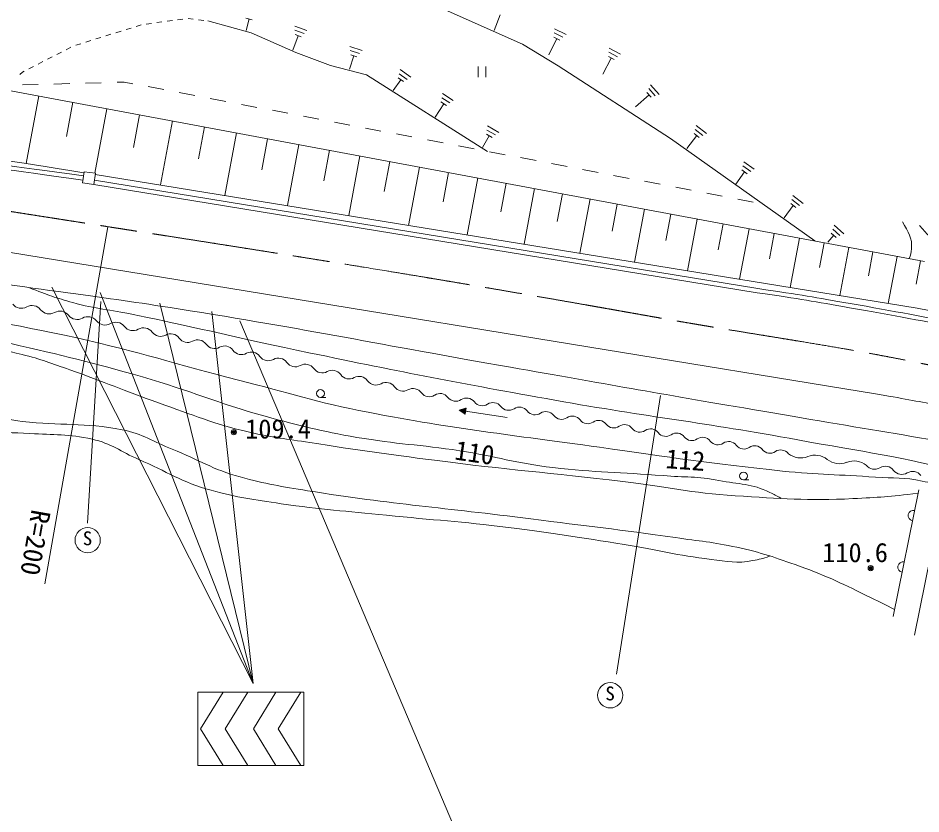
# Model space of a CAD drawing. Units: millimetres, scale not verified. Extents: x 40000 to 680000, y 20000 to 380000.
# Drawn here: x 264557 to 350318, y 263324 to 338882 of the extents above; entities that cross this region are included whole.
import ezdxf
from ezdxf.enums import TextEntityAlignment as Align

# ---------------------------------------------------------------- set-up
doc = ezdxf.new("R2010")
doc.units = ezdxf.units.MM
doc.header["$LTSCALE"] = 1000
doc.header["$PDMODE"] = 32
doc.header["$PDSIZE"] = 500
doc.linetypes.add('CHAIN', pattern=[18.5, 12, -1.5, 3.5, -1.5])
for name, color, linetype, lineweight in [('M-BGD', 7, 'Continuous', 13), ('M-BMK', 2, 'CHAIN', 13), ('M-STR-HTXT', 7, 'Continuous', 13)]:
    doc.layers.add(name, color=color, linetype=linetype, lineweight=lineweight)
doc.styles.add('ＭＳ ゴシック', font='')
doc.styles.get('ＭＳ ゴシック').set_extended_font_data('MS Gothic')

msp = doc.modelspace()

# ---------------------------------------------------------------- linework, layer by layer
at = {"layer": 'M-BGD'}
for p, q in [((303998, 340159), (312479, 336404)), ((279711, 338721), (280206, 338790)), ((280702, 338841), (281198, 338779)), ((286198, 338875), (286796, 338729)), ((286497, 338802), (286225, 337691)), ((310341, 339194), (309791, 337693)), ((274814, 337788), (275291, 337937)), ((275768, 338086), (276246, 338235)), ((276740, 338309), (277235, 338377)), ((277730, 338446), (278225, 338515)), ((278721, 338584), (279216, 338653)), ((281694, 338717), (282190, 338655)), ((282574, 338607), (286694, 337472)), ((290843, 338114), (292000, 337695)), ((271950, 336895), (272427, 337044)), ((272904, 337193), (273382, 337342)), ((273859, 337490), (274336, 337639)), ((286694, 337472), (290953, 335610)), ((291170, 337210), (290669, 335830)), ((290861, 337719), (291732, 337403)), ((290880, 337315), (291459, 337105)), ((315455, 337069), (316008, 336799)), ((315479, 337473), (316311, 337066)), ((315503, 337868), (316609, 337328)), ((270041, 336299), (270518, 336448)), ((270995, 336597), (271473, 336746)), ((296084, 336190), (297257, 335817)), ((312479, 336404), (315871, 334344)), ((315731, 336934), (314975, 335386)), ((268245, 335425), (268690, 335652)), ((269136, 335880), (269581, 336107)), ((290953, 335610), (294224, 334374)), ((296118, 335796), (297001, 335515)), ((296153, 335393), (296739, 335207)), ((320662, 335631), (321484, 335204)), ((320695, 336026), (321787, 335458)), ((266463, 334517), (266908, 334744)), ((267354, 334971), (267799, 335198)), ((296446, 335300), (296045, 334040)), ((320901, 335087), (320106, 333557)), ((320628, 335229), (321174, 334945)), ((264738, 333528), (264982, 333761)), ((264982, 333761), (265127, 333835)), ((265572, 334062), (266018, 334289)), ((294224, 334374), (297640, 333502)), ((300856, 333989), (301856, 333271)), ((308246, 334286), (308246, 333286)), ((308996, 333286), (308996, 334286)), ((315871, 334344), (326516, 327437)), ((273967, 332788), (274645, 332807)), ((274645, 332807), (275452, 332653)), ((297640, 333502), (309157, 326228)), ((300925, 333030), (300186, 332003)), ((300675, 333210), (301174, 332851)), ((300766, 333603), (301518, 333063)), ((261472, 332431), (350643, 315776)), ((264970, 332531), (266470, 332574)), ((267969, 332617), (269468, 332659)), ((270968, 332702), (272467, 332745)), ((276925, 332373), (278399, 332092)), ((324464, 332186), (325081, 331494)), ((324636, 332543), (325455, 331624)), ((266524, 331487), (265325, 325069)), ((279872, 331811), (281346, 331530)), ((282819, 331249), (284293, 330968)), ((304795, 331318), (305577, 330822)), ((304862, 331708), (305902, 331049)), ((324494, 331592), (323207, 330445)), ((324289, 331822), (324699, 331362)), ((269757, 330883), (269154, 327650)), ((272991, 330280), (271848, 324162)), ((285766, 330687), (287240, 330406)), ((304986, 330755), (304171, 329468)), ((304726, 330919), (305246, 330590)), ((276103, 329698), (275522, 326586)), ((288713, 330126), (290187, 329845)), ((291660, 329564), (293133, 329283)), ((279216, 329117), (278081, 323039)), ((282255, 328549), (281687, 325510)), ((294607, 329002), (296080, 328721)), ((309150, 328639), (310216, 328024)), ((328983, 328683), (329957, 327931)), ((285294, 327982), (284185, 322045)), ((297554, 328440), (299027, 328159)), ((300501, 327878), (301974, 327598)), ((309314, 327692), (308683, 326597)), ((309047, 327845), (309581, 327538)), ((309099, 328246), (309902, 327783)), ((329018, 327723), (328078, 326506)), ((328775, 327911), (329262, 327535)), ((328880, 328301), (329613, 327735)), ((288262, 327427), (287708, 324459)), ((291230, 326873), (290147, 321075)), ((303448, 327317), (304921, 327036)), ((306395, 326755), (307868, 326474)), ((326516, 327437), (340234, 317720)), ((294129, 326331), (293588, 323433)), ((309342, 326193), (310815, 325912)), ((297028, 325790), (295970, 320128)), ((299859, 325261), (299330, 322430)), ((312289, 325631), (313762, 325351)), ((315235, 325070), (316709, 324789)), ((333488, 325242), (334490, 324527)), ((270691, 323229), (270834, 324298)), ((270834, 324298), (271901, 324155)), ((302690, 324733), (301657, 319203)), ((305454, 324216), (304938, 321451)), ((318182, 324508), (319656, 324227)), ((333560, 324283), (332727, 323115)), ((333309, 324462), (333811, 324105)), ((333399, 324856), (334154, 324318)), ((271901, 324155), (271758, 323085)), ((271811, 323482), (334816, 313206)), ((349947, 311347), (271887, 324046)), ((308219, 323700), (307211, 318299)), ((321129, 323946), (322603, 323665)), ((324076, 323384), (325550, 323104)), ((271758, 323085), (270691, 323229)), ((271758, 323085), (334752, 312811)), ((310919, 323195), (310415, 320495)), ((313620, 322691), (312635, 317417)), ((327023, 322823), (328497, 322542)), ((316257, 322199), (315764, 319561)), ((318894, 321706), (317932, 316555)), ((329970, 322261), (331444, 321980)), ((332917, 321699), (334391, 321418)), ((338057, 321659), (338791, 321094)), ((338160, 322042), (339135, 321290)), ((321469, 321225), (320988, 318650)), ((338196, 321081), (337311, 319932)), ((337953, 321269), (338440, 320893)), ((324045, 320744), (323105, 315713)), ((326560, 320274), (326090, 317759)), ((329075, 319804), (328157, 314891)), ((331531, 319346), (331073, 316889)), ((342062, 319222), (342984, 318407)), ((333988, 318887), (333092, 314089)), ((336387, 318439), (335939, 316040)), ((342034, 318261), (341465, 317618)), ((341803, 318465), (342264, 318057)), ((341934, 318847), (342628, 318234)), ((338786, 317991), (337911, 313305)), ((341129, 317553), (340691, 315210)), ((263649, 316652), (346205, 303181)), ((343472, 317115), (342617, 312539)), ((345760, 316688), (345333, 314400)), ((348048, 316261), (347213, 311791)), ((350283, 315843), (349865, 313609)), ((272417, 311986), (271140, 290936)), ((357480, 309844), (349947, 311347)), ((293281, 302865), (293781, 302865)), ((325577, 303044), (321391, 276596)), ((307108, 301859), (306469, 301654)), ((306469, 301654), (307016, 301266)), ((307062, 301562), (306469, 301654)), ((307059, 301542), (306506, 301628)), ((307065, 301582), (306512, 301667)), ((307056, 301522), (306542, 301602)), ((307068, 301602), (306554, 301681)), ((307053, 301503), (306579, 301576)), ((307071, 301621), (306597, 301695)), ((307050, 301483), (306615, 301550)), ((307074, 301641), (306639, 301708)), ((307047, 301463), (306652, 301524)), ((307077, 301661), (306682, 301722)), ((307044, 301443), (306688, 301498)), ((307041, 301424), (306724, 301472)), ((307080, 301681), (306725, 301736)), ((307038, 301404), (306761, 301447)), ((307083, 301700), (306767, 301749)), ((307035, 301384), (306797, 301421)), ((307086, 301720), (306810, 301763)), ((307032, 301364), (306834, 301395)), ((307090, 301740), (306852, 301777)), ((307029, 301345), (306870, 301369)), ((307093, 301760), (306895, 301790)), ((307025, 301325), (306907, 301343)), ((307096, 301779), (306938, 301804)), ((307022, 301305), (306943, 301317)), ((307099, 301799), (306980, 301818)), ((307019, 301285), (306980, 301291)), ((307016, 301266), (307108, 301859)), ((307102, 301819), (307023, 301831)), ((311015, 300952), (307062, 301562)), ((307260, 301532), (307062, 301562)), ((307105, 301839), (307065, 301845)), ((333461, 295032), (333961, 295032)), ((352597, 294631), (349705, 280303)), ((350104, 294107), (347672, 282059))]:
    msp.add_line(p, q, dxfattribs=at)
for centre, radius in [((293281, 303240), 375), ((285047, 299568), 150), ((285047, 299568), 120), ((285047, 299568), 90), ((285047, 299568), 60), ((285047, 299568), 30), ((285047, 299568), 20), ((333461, 295407), 375), ((271167, 289314), 1200), ((345545, 286661), 150), ((345545, 286661), 120), ((345545, 286661), 90), ((345545, 286661), 60), ((345545, 286661), 30), ((345545, 286661), 20), ((320807, 274587), 1200)]:
    msp.add_circle(centre, radius, dxfattribs=at)
for centre, radius, start, end in [((264869, 312363), 1038, 218.0944, 299.32492), ((265886, 310554), 1038, 38.0944, 119.32492), ((267519, 311834), 1038, 218.0944, 299.32492), ((268536, 310025), 1038, 38.0944, 119.32492), ((270169, 311305), 1038, 218.0944, 299.32492), ((271186, 309495), 1038, 38.0944, 119.32492), ((272819, 310776), 1038, 218.0944, 299.32492), ((273836, 308966), 1038, 38.0944, 119.32492), ((275469, 310247), 1038, 218.0944, 299.32492), ((276486, 308437), 1038, 38.0944, 119.32492), ((278103, 309649), 984, 215.50447, 299.02432), ((279058, 307928), 984, 35.50447, 119.02432), ((280660, 309071), 984, 215.50447, 299.02432), ((281615, 307350), 984, 35.50447, 119.02432), ((283217, 308493), 984, 215.50447, 299.02432), ((284172, 306772), 984, 35.50447, 119.02432), ((285774, 307915), 984, 215.50447, 299.02432), ((286729, 306194), 984, 35.50447, 119.02432), ((288331, 307337), 984, 215.50447, 299.02432), ((289286, 305617), 984, 35.50447, 119.02432), ((290888, 306760), 984, 215.50447, 299.02432), ((291843, 305039), 984, 35.50447, 119.02432), ((293445, 306182), 984, 215.50447, 299.02432), ((294400, 304461), 984, 35.50447, 119.02432), ((296002, 305604), 984, 215.50447, 299.02432), ((296957, 303883), 984, 35.50447, 119.02432), ((298559, 305026), 984, 215.50447, 299.02432), ((299514, 303305), 984, 35.50447, 119.02432), ((301116, 304448), 984, 215.50447, 299.02432), ((302071, 302727), 984, 35.50447, 119.02432), ((303616, 303869), 938, 217.48145, 303.14629), ((304642, 302299), 938, 37.48145, 123.14629), ((306130, 303440), 938, 217.48145, 303.14629), ((307155, 301870), 938, 37.48145, 123.14629), ((308643, 303011), 938, 217.48145, 303.14629), ((309668, 301441), 938, 37.48145, 123.14629), ((311156, 302582), 938, 217.48145, 303.14629), ((312181, 301012), 938, 37.48145, 123.14629), ((313669, 302153), 938, 217.48145, 303.14629), ((314695, 300583), 938, 37.48145, 123.14629), ((316183, 301724), 938, 217.48145, 303.14629), ((317208, 300154), 938, 37.48145, 123.14629), ((318675, 301275), 909, 217.26693, 304.3554), ((319700, 299775), 909, 37.26693, 124.3554), ((321146, 300875), 909, 217.26693, 304.3554), ((322172, 299375), 909, 37.26693, 124.3554), ((323618, 300475), 909, 217.26693, 304.3554), ((324643, 298975), 909, 37.26693, 124.3554), ((326090, 300075), 909, 217.26693, 304.3554), ((327115, 298575), 909, 37.26693, 124.3554), ((328561, 299676), 909, 217.26693, 304.3554), ((329587, 298175), 909, 37.26693, 124.3554), ((331033, 299276), 909, 217.26693, 304.3554), ((332058, 297776), 909, 37.26693, 124.3554), ((333504, 298876), 909, 217.26693, 304.3554), ((334530, 297376), 909, 37.26693, 124.3554), ((335976, 298476), 909, 217.26693, 304.3554), ((337001, 296976), 909, 37.26693, 124.3554), ((338887, 298994), 1872, 231.61889, 291.51697), ((340260, 295510), 1872, 51.61889, 111.51697), ((342585, 298446), 1872, 231.61889, 291.51697), ((343959, 294962), 1872, 51.61889, 111.51697), ((345908, 297044), 999, 217.98215, 300.85919), ((346933, 295330), 999, 37.98215, 120.85919), ((348507, 296559), 999, 217.98215, 300.85919), ((349531, 294844), 999, 37.98215, 120.85919), ((349609, 291656), 500, 78.58792, 258.58792), ((348620, 286755), 500, 78.58792, 258.58792)]:
    msp.add_arc(centre, radius, start, end, dxfattribs=at)
for points, knots in [([(121144, 288141), (125031, 291310), (126075, 292164), (129332, 294615), (132489, 296991), (134248, 298342), (137550, 300513), (141916, 303383), (144388, 304971), (148985, 307458), (154893, 310654), (158224, 312446), (164413, 315058), (171550, 318069), (175659, 319528), (183074, 321768), (189662, 323758), (193448, 324601), (200220, 325825), (207767, 327189), (212057, 327727), (219713, 328179), (227257, 328625), (231514, 328583), (239060, 328179), (245434, 327839), (248979, 327273), (255311, 326471), (261384, 325702), (263369, 325389), (270816, 324197)], [0, 0, 0, 0, 1, 1, 1, 2, 2, 2, 3, 3, 3, 4, 4, 4, 5, 5, 5, 6, 6, 6, 7, 7, 7, 8, 8, 8, 9, 9, 9, 10, 10, 10, 10]), ([(121578, 287592), (125459, 290756), (126501, 291609), (129754, 294056), (132897, 296421), (134649, 297767), (137936, 299928), (142284, 302787), (144745, 304367), (149322, 306843), (155206, 310027), (158523, 311812), (164687, 314412), (171795, 317412), (175889, 318864), (183274, 321096), (189833, 323077), (193602, 323914), (200343, 325135), (207858, 326495), (212128, 327047), (219753, 327479), (227132, 327897), (231297, 327799), (238676, 327356), (245220, 326963), (248851, 326310), (255359, 325520), (261368, 324791), (263290, 324530), (270724, 323503)], [0, 0, 0, 0, 1, 1, 1, 2, 2, 2, 3, 3, 3, 4, 4, 4, 5, 5, 5, 6, 6, 6, 7, 7, 7, 8, 8, 8, 9, 9, 9, 10, 10, 10, 10]), ([(221380, 327965), (229571, 328121), (231947, 328176), (238699, 327756), (245252, 327348), (248889, 326708), (255407, 325917), (261418, 325188), (263340, 324927), (270776, 323900)], [0, 0, 0, 0, 1, 1, 1, 2, 2, 2, 3, 3, 3, 3]), ([(349208, 316044), (349356, 316410), (349374, 316598), (349414, 316964), (349531, 318017), (349101, 318534), (348578, 319544)], [0, 0, 0, 0, 1, 1, 1, 2, 2, 2, 2]), ([(350178, 319181), (350965, 318291), (351291, 317972), (352140, 317363), (353245, 316572), (354030, 316387), (355303, 315910), (357085, 315240), (358173, 315143), (360028, 314710), (363005, 314015), (364720, 313839), (367697, 313138), (371369, 312274), (373462, 311889), (377046, 310711), (380476, 309584), (382294, 308661), (385612, 307236), (388624, 305942), (390214, 304996), (393245, 303747), (397081, 302165), (399337, 301554), (403222, 300094), (407943, 298319), (410542, 297204), (415264, 295429), (418045, 294383), (419695, 294027), (422406, 292812), (425243, 291541), (426731, 290593), (429330, 288886), (431891, 287205), (433198, 286065), (435491, 284034), (439031, 280899), (440490, 278595), (443969, 275393), (446521, 273044), (447987, 271756), (450757, 269668), (453185, 267837), (454564, 266773), (457306, 265456), (459589, 264360), (460981, 263984), (463412, 263276), (467226, 262164), (469411, 261666), (473335, 261040), (478399, 260232), (481278, 259834), (486406, 259813), (489830, 259800), (491773, 260009), (495129, 260686), (497032, 261070), (498068, 261472), (499845, 262253), (501703, 263070), (502662, 263702), (504425, 264707), (506549, 265917), (507680, 266697), (509810, 267897), (510588, 268336), (510838, 268480), (511809, 269008)], [0, 0, 0, 0, 1, 1, 1, 2, 2, 2, 3, 3, 3, 4, 4, 4, 5, 5, 5, 6, 6, 6, 7, 7, 7, 8, 8, 8, 9, 9, 9, 10, 10, 10, 11, 11, 11, 12, 12, 12, 13, 13, 13, 14, 14, 14, 15, 15, 15, 16, 16, 16, 17, 17, 17, 18, 18, 18, 19, 19, 19, 20, 20, 20, 21, 21, 21, 22, 22, 22, 23, 23, 23, 23]), ([(234346, 315106), (235859, 314306), (236353, 314096), (237684, 313548), (240105, 312553), (241577, 312298), (244124, 311696), (247699, 310852), (249800, 310886), (253409, 310199), (257515, 309417), (259806, 308930), (263877, 307982), (268782, 306840), (271536, 306213), (276376, 304820), (280975, 303496), (283427, 302342), (288043, 301076), (291401, 300155), (293299, 299671), (296730, 299077), (300531, 298419), (302712, 298389), (306525, 297805), (309991, 297274), (311875, 296608), (315358, 296206), (319430, 295735), (321739, 295766), (325825, 295442), (327899, 295278), (329090, 295383), (331132, 294988), (333041, 294619), (334229, 294698), (335976, 293844), (336384, 293644), (336561, 293577), (337000, 293290)], [0, 0, 0, 0, 1, 1, 1, 2, 2, 2, 3, 3, 3, 4, 4, 4, 5, 5, 5, 6, 6, 6, 7, 7, 7, 8, 8, 8, 9, 9, 9, 10, 10, 10, 11, 11, 11, 12, 12, 12, 13, 13, 13, 13]), ([(241642, 315064), (242566, 314485), (242905, 314334), (243752, 313941), (245711, 313032), (246968, 312910), (249083, 312477), (250883, 312108), (251907, 311981), (253714, 311647), (260133, 310462), (263752, 309907), (270128, 308509), (276182, 307181), (279476, 306032), (285485, 304511), (290291, 303293), (292937, 302393), (297806, 301457), (306330, 299819), (311183, 299342), (319778, 298132), (326556, 297177), (330350, 296594), (337158, 295875), (340603, 295511), (342554, 295558), (346008, 295294), (347741, 295161), (348746, 295306), (350442, 294930), (351272, 294746), (351592, 294676), (352541, 294353)], [0, 0, 0, 0, 1, 1, 1, 2, 2, 2, 3, 3, 3, 4, 4, 4, 5, 5, 5, 6, 6, 6, 7, 7, 7, 8, 8, 8, 9, 9, 9, 10, 10, 10, 11, 11, 11, 11]), ([(248796, 315022), (250123, 315032), (250497, 315017), (251586, 314972), (253619, 314888), (254750, 314701), (256771, 314463), (261674, 313886), (264407, 313459), (269299, 312791), (273387, 312232), (275678, 311920), (279754, 311277), (292124, 309324), (298995, 307886), (311331, 305729), (320306, 304160), (325328, 303247), (334311, 301722), (344898, 299924), (350830, 298924), (361428, 297190), (366792, 296312), (369807, 295881), (375167, 294982), (381017, 294000), (384271, 293320), (390112, 292290), (394326, 291547), (396736, 291386), (400907, 290436), (403512, 289843), (405050, 289691), (407504, 288637), (409820, 287642), (410693, 287045), (413065, 285366)], [0, 0, 0, 0, 1, 1, 1, 2, 2, 2, 3, 3, 3, 4, 4, 4, 5, 5, 5, 6, 6, 6, 7, 7, 7, 8, 8, 8, 9, 9, 9, 10, 10, 10, 11, 11, 11, 12, 12, 12, 12]), ([(265568, 313292), (267505, 312541), (268104, 312336), (269773, 311866), (271968, 311249), (273271, 311212), (275503, 310746), (282030, 309384), (285655, 308472), (292183, 307113), (301287, 305218), (306404, 304232), (315559, 302602), (324544, 301001), (329643, 300482), (338621, 298840), (344882, 297695), (348446, 297267), (354595, 295623), (360205, 294123), (363240, 292906), (368825, 291316), (371079, 290674), (372299, 290094), (374618, 289748), (378628, 289151), (380933, 289387), (384977, 289094), (389729, 288750), (392450, 288982), (397135, 288113), (400618, 287466), (402564, 286877), (405803, 285441), (409086, 283986), (410772, 282810), (413686, 280712), (417313, 278101), (419192, 276399), (422337, 273224), (425130, 270404), (426677, 268777), (429052, 265596), (430070, 264232), (430708, 263468), (431342, 261889), (432177, 259806), (432051, 258650), (431996, 256182)], [0, 0, 0, 0, 1, 1, 1, 2, 2, 2, 3, 3, 3, 4, 4, 4, 5, 5, 5, 6, 6, 6, 7, 7, 7, 8, 8, 8, 9, 9, 9, 10, 10, 10, 11, 11, 11, 12, 12, 12, 13, 13, 13, 14, 14, 14, 15, 15, 15, 16, 16, 16, 16]), ([(334816, 313206), (339045, 312585), (340175, 312376), (343599, 311781), (351920, 310338), (356560, 309359), (364757, 307325), (370186, 305978), (373203, 305087), (378489, 303255), (382396, 301900), (383716, 301403), (388389, 299506)], [0, 0, 0, 0, 1, 1, 1, 2, 2, 2, 3, 3, 3, 4, 4, 4, 4]), ([(334752, 312811), (338977, 312191), (340105, 311982), (343526, 311388), (351837, 309946), (356471, 308969), (364658, 306937), (370077, 305593), (373087, 304704), (378361, 302875), (382262, 301523), (383581, 301026), (388247, 299132)], [0, 0, 0, 0, 1, 1, 1, 2, 2, 2, 3, 3, 3, 4, 4, 4, 4]), ([(260814, 307708), (262765, 307425), (263352, 307329), (264946, 306938), (266756, 306495), (267729, 306096), (269490, 305485), (272795, 304337), (274581, 303511), (277886, 302359), (281239, 301190), (283077, 300362), (286536, 299560), (288753, 299046), (290031, 298930), (292279, 298579), (296891, 297858), (299480, 297490), (304110, 296898), (311082, 296005), (315012, 295709), (321993, 294880), (326170, 294385), (328479, 293787), (332678, 293531), (337037, 293266), (339494, 293040), (343855, 293258), (346327, 293382), (347293, 293442), (350035, 293767)], [0, 0, 0, 0, 1, 1, 1, 2, 2, 2, 3, 3, 3, 4, 4, 4, 5, 5, 5, 6, 6, 6, 7, 7, 7, 8, 8, 8, 9, 9, 9, 10, 10, 10, 10]), ([(346205, 303181), (349192, 302653), (349970, 302508), (352375, 302035), (355504, 301418), (357263, 301088), (360360, 300326), (363290, 299606), (364261, 299323), (367807, 298275)], [0, 0, 0, 0, 1, 1, 1, 2, 2, 2, 3, 3, 3, 3]), ([(347810, 282742), (346897, 283212), (346506, 283398), (345590, 283844), (342975, 285114), (341519, 285873), (338781, 286848), (336490, 287664), (335196, 288125), (332820, 288641), (330569, 289131), (329274, 289226), (326995, 289556), (321640, 290331), (318624, 290651), (313256, 291337), (304977, 292395), (300299, 292695), (292057, 294009), (289538, 294410), (288122, 294654), (285660, 295317), (283032, 296025), (281739, 296945), (279208, 297946), (277358, 298678), (276411, 299402), (274459, 299788), (270806, 300509), (268658, 300161), (264960, 300596), (262670, 300866), (261433, 301326), (259145, 301614), (255836, 302031), (253973, 302272), (250640, 302377), (247383, 302481), (245501, 302647), (242307, 302005), (241361, 301814), (240992, 301763), (239902, 301434)], [0, 0, 0, 0, 1, 1, 1, 2, 2, 2, 3, 3, 3, 4, 4, 4, 5, 5, 5, 6, 6, 6, 7, 7, 7, 8, 8, 8, 9, 9, 9, 10, 10, 10, 11, 11, 11, 12, 12, 12, 13, 13, 13, 14, 14, 14, 14]), ([(335945, 287803), (335258, 287547), (334990, 287500), (334362, 287376), (332839, 287076), (331930, 287304), (330388, 287489), (327135, 287879), (325354, 288379), (322119, 288902), (317841, 289594), (315443, 289989), (311142, 290526), (306622, 291090), (304069, 291213), (299539, 291689), (295633, 292099), (293427, 292195), (289543, 292779), (286928, 293173), (285441, 293345), (282892, 294052), (280081, 294831), (278702, 295826), (276022, 296977), (274287, 297723), (273432, 298498), (271588, 298904), (269325, 299401), (267994, 299305), (265682, 299449), (263987, 299555), (263032, 299506), (261338, 299631), (258817, 299817), (257416, 300043), (254905, 300340), (252114, 300669), (250568, 301044), (247763, 301212), (241222, 301602), (237540, 301355), (230988, 301324), (226558, 301304), (224046, 301742), (219647, 301215), (209783, 300034), (204348, 298641), (194691, 296308), (187073, 294469), (182630, 293829), (175391, 290829), (171349, 289154), (169339, 287673), (165482, 285609), (157023, 281084), (152043, 278968), (143864, 273955), (139898, 271524), (137127, 270698), (134051, 267208), (132406, 265343), (131716, 263903), (131352, 261443), (130827, 257896), (132210, 255833), (131781, 252273), (131399, 249099), (130021, 247602), (129083, 244545), (128080, 241279), (127820, 240130), (126874, 236081)], [0, 0, 0, 0, 1, 1, 1, 2, 2, 2, 3, 3, 3, 4, 4, 4, 5, 5, 5, 6, 6, 6, 7, 7, 7, 8, 8, 8, 9, 9, 9, 10, 10, 10, 11, 11, 11, 12, 12, 12, 13, 13, 13, 14, 14, 14, 15, 15, 15, 16, 16, 16, 17, 17, 17, 18, 18, 18, 19, 19, 19, 20, 20, 20, 21, 21, 21, 22, 22, 22, 23, 23, 23, 24, 24, 24, 24])]:
    msp.add_open_spline(points, degree=3, knots=knots, dxfattribs=at)
for p in [(285047, 299568), (345545, 286661)]:
    msp.add_point(p, dxfattribs=at)
at = {"layer": 'M-BMK'}
msp.add_open_spline([(259058, 321271), (291050, 316250), (299316, 315070), (325018, 310498), (337607, 308259), (344767, 307512), (357216, 304596), (363534, 303117), (367001, 301998), (373259, 300283), (379142, 298672), (382428, 297738), (388307, 296112), (393289, 294734), (396072, 293934), (401065, 292596), (403832, 291854), (405529, 291876), (408166, 290756), (410546, 289744), (411456, 289141), (413891, 287430)], degree=3, knots=[0, 0, 0, 0, 1, 1, 1, 2, 2, 2, 3, 3, 3, 4, 4, 4, 5, 5, 5, 6, 6, 6, 7, 7, 7, 7], dxfattribs=at)
at = {"layer": 'M-STR-HTXT'}
for p, q in [((273085, 319061), (267088, 285175)), ((267781, 313324), (286878, 275693)), ((286878, 275693), (272348, 312831)), ((278019, 311813), (286878, 275693)), ((286878, 275693), (282953, 311037)), ((285608, 310148), (308926, 255140)), ((291695, 274891), (281627, 274891)), ((281627, 274891), (281627, 267912)), ((284042, 274891), (281893, 271402)), ((286390, 274891), (284242, 271402)), ((289055, 274891), (286907, 271402)), ((291404, 274891), (289255, 271402)), ((291695, 267912), (291695, 274891)), ((284042, 267912), (281893, 271402)), ((286390, 267912), (284242, 271402)), ((289055, 267912), (286907, 271402)), ((291404, 267912), (289255, 271402)), ((281627, 267912), (291695, 267912))]:
    msp.add_line(p, q, dxfattribs=at)

# ---------------------------------------------------------------- texts
at = {"layer": 'M-BGD', "style": 'ＭＳ ゴシック'}
for s, p in [('109.4', (289250, 299883)), ('110.6', (344065, 288143))]:
    msp.add_text(s, height=1833, dxfattribs=at).set_placement(p, align=Align.MIDDLE_CENTER)
for s, rotation, p in [('110', 351.674, (307933, 297620)), ('112', 355.696, (327948, 296936))]:
    msp.add_text(s, height=1833, rotation=rotation, dxfattribs=at).set_placement(p, align=Align.MIDDLE_CENTER)
for p in [(270703, 290151), (320343, 275424)]:
    msp.add_text('S', height=1320, dxfattribs=at).set_placement(p, align=Align.TOP_LEFT)
at = {"layer": 'M-STR-HTXT', "style": 'ＭＳ ゴシック'}
msp.add_text('R=200', height=1833, rotation=259.964, dxfattribs=at).set_placement((267121, 288917), align=Align.TOP_CENTER)

doc.saveas('drawing.dxf')
